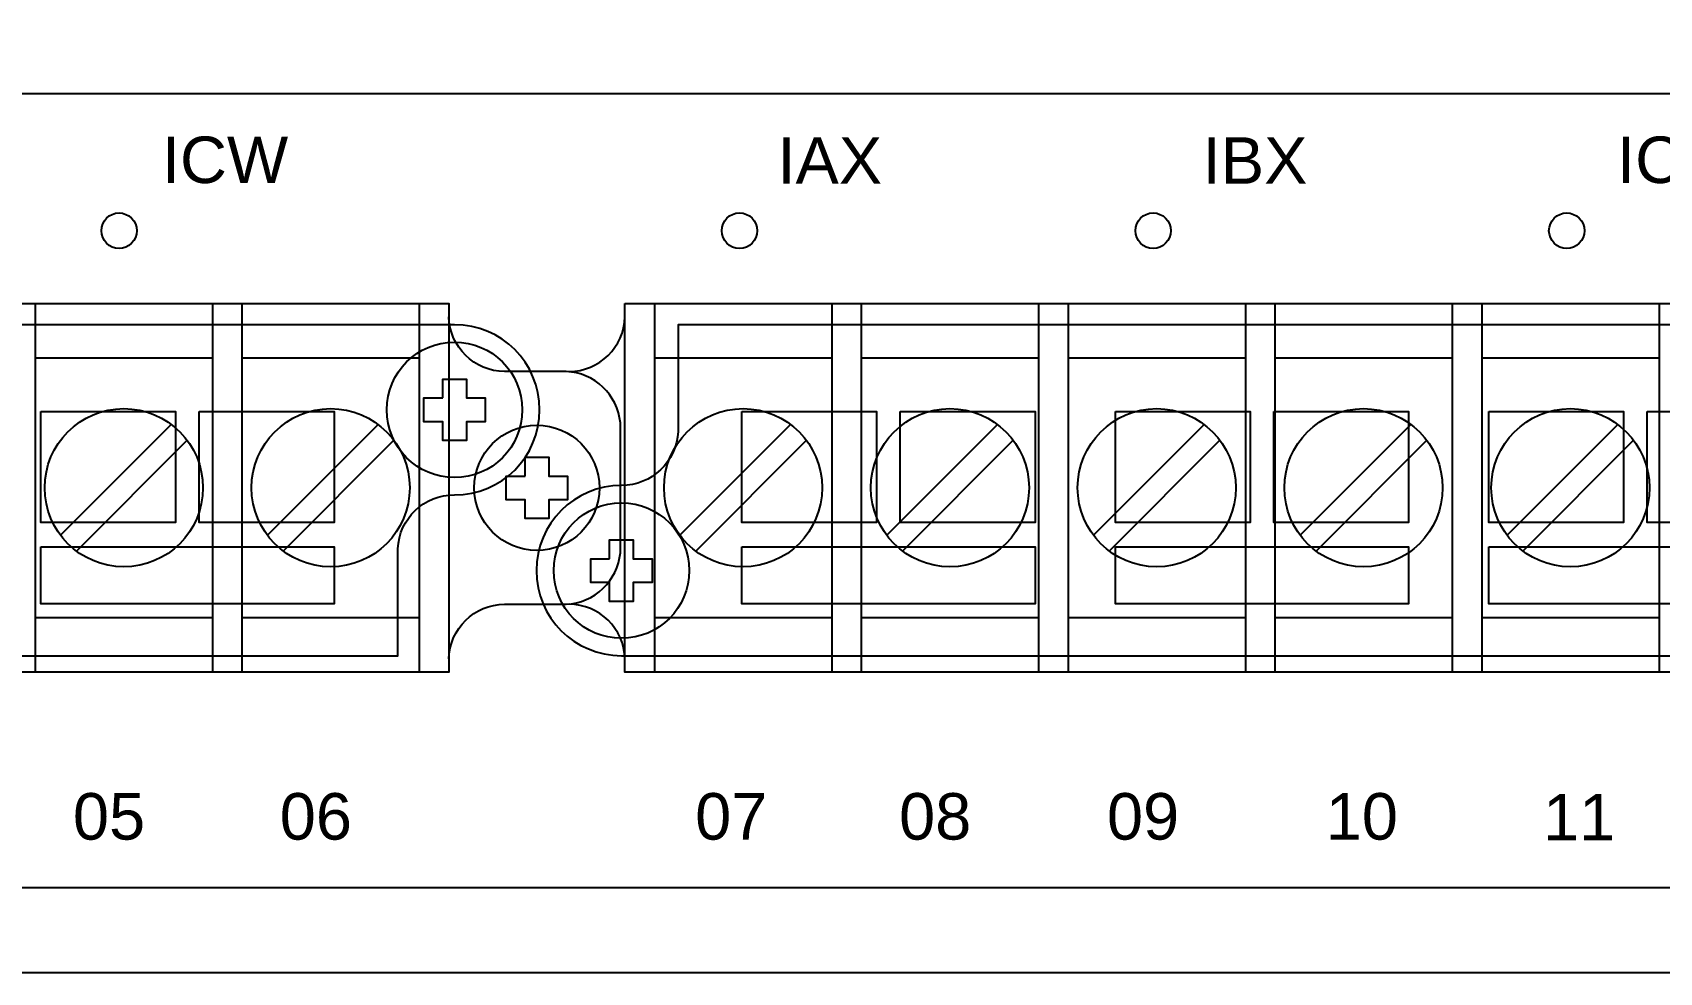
# Model space of a CAD drawing. Extents: x 1 to 47.7, y 0.3 to 34.2.
# Drawn here: x 29.492 to 32.934, y 8.595 to 10.583 of the extents above; entities that cross this region are included whole.
import ezdxf

# ---------------------------------------------------------------- set-up
doc = ezdxf.new("R2010")
doc.units = 0
doc.header["$MEASUREMENT"] = 0
for name, color, linetype in [('1_1__1__SCREW_TERMINAL', 7, 'CONTINUOUS'), ('1_2__2__CONNECTORIZED', 7, 'CONTINUOUS'), ('6_0______DWG_', 7, 'CONTINUOUS')]:
    doc.layers.add(name, color=color, linetype=linetype)
doc.styles.add('ARIAL', font='arial.ttf')

msp = doc.modelspace()

# ---------------------------------------------------------------- linework, layer by layer
at = {"layer": '1_1__1__SCREW_TERMINAL'}
for points in [[(27.6852, 10.0103), (30.3727, 10.0103), (30.3727, 9.2303), (27.6852, 9.2303)], [(30.7453, 10.0103), (33.4328, 10.0103), (33.4328, 9.2303), (30.7453, 9.2303)], [(30.5341, 9.6451), (30.5341, 9.6854), (30.5841, 9.6854), (30.5841, 9.6451), (30.6242, 9.6451), (30.6242, 9.5951), (30.5841, 9.5951), (30.5841, 9.5552), (30.5341, 9.5552), (30.5341, 9.5951), (30.494, 9.5951), (30.494, 9.6451)]]:
    msp.add_lwpolyline(points, close=True, dxfattribs=at)
for points in [[(29.4978, 10.0103), (29.4978, 9.2303)], [(29.8728, 10.0103), (29.8728, 9.2303)], [(29.9352, 10.0103), (29.9352, 9.2303)], [(30.3102, 10.0103), (30.3102, 9.2303)], [(30.8078, 10.0103), (30.8078, 9.2303)], [(31.1828, 10.0103), (31.1828, 9.2303)], [(31.2454, 10.0103), (31.2454, 9.2303)], [(31.6204, 10.0103), (31.6204, 9.2303)], [(31.6829, 10.0103), (31.6829, 9.2303)], [(32.0579, 10.0103), (32.0579, 9.2303)], [(32.1204, 10.0103), (32.1204, 9.2303)], [(32.4954, 10.0103), (32.4954, 9.2303)], [(32.558, 10.0103), (32.558, 9.2303)], [(32.933, 10.0103), (32.933, 9.2303)], [(29.4978, 9.8952), (29.8728, 9.8952)], [(29.9352, 9.8952), (30.3102, 9.8952)], [(30.8078, 9.8952), (31.1828, 9.8952)], [(31.2454, 9.8952), (31.6204, 9.8952)], [(31.6829, 9.8952), (32.0579, 9.8952)], [(32.1204, 9.8952), (32.4954, 9.8952)], [(32.558, 9.8952), (32.933, 9.8952)], [(29.7856, 9.7543), (29.5515, 9.5201)], [(30.2232, 9.7543), (29.989, 9.5201)], [(31.0958, 9.7543), (30.8616, 9.5201)], [(31.5333, 9.7543), (31.2992, 9.5201)], [(31.9707, 9.7543), (31.7365, 9.5201)], [(32.4082, 9.7543), (32.1741, 9.5201)], [(32.8458, 9.7543), (32.6116, 9.5201)], [(29.8191, 9.7208), (29.5849, 9.4867)], [(30.2566, 9.7208), (30.0224, 9.4867)], [(31.1292, 9.7208), (30.8951, 9.4867)], [(31.5668, 9.7208), (31.3326, 9.4867)], [(32.0041, 9.7208), (31.7699, 9.4867)], [(32.4416, 9.7208), (32.2075, 9.4867)], [(32.8792, 9.7208), (32.645, 9.4867)], [(29.8728, 9.3454), (29.4978, 9.3454)], [(30.3102, 9.3454), (29.9352, 9.3454)], [(31.1828, 9.3454), (30.8078, 9.3454)], [(31.6204, 9.3454), (31.2454, 9.3454)], [(32.0579, 9.3454), (31.6829, 9.3454)], [(32.4954, 9.3454), (32.1204, 9.3454)], [(32.933, 9.3454), (32.558, 9.3454)]]:
    msp.add_lwpolyline(points, dxfattribs=at)
for points in [[(30.3729, 9.2584, -0.403969), (30.4909, 9.3743), (30.6211, 9.3743, 0.374201), (30.7357, 9.4831), (30.7357, 9.7575, 0.374201), (30.6211, 9.8663), (30.4909, 9.8663, -0.403969), (30.3729, 9.9822)], [(30.6273, 9.8663, 0.403969), (30.7453, 9.9822)], [(30.7453, 9.2584, 0.403969), (30.6273, 9.3743)]]:
    msp.add_lwpolyline(points, format="xyb", dxfattribs=at)
for centre, radius in [((29.6853, 9.6205), 0.1673), ((30.1228, 9.6205), 0.1673), ((30.9954, 9.6205), 0.1673), ((31.433, 9.6205), 0.1673), ((31.8703, 9.6205), 0.1673), ((32.3078, 9.6205), 0.1673), ((32.7454, 9.6205), 0.1673), ((30.5591, 9.6203), 0.1324)]:
    msp.add_circle(centre, radius, dxfattribs=at)
at = {"layer": '1_2__2__CONNECTORIZED'}
for points in [[(27.675, 9.6253, 1), (27.675, 9.2653), (30.265, 9.2651), (30.265, 9.4914, -0.405199), (30.3849, 9.6053, 0.999995), (30.3849, 9.9654), (27.795, 9.9652), (27.795, 9.7392, -0.399232)], [(30.738, 9.6253, 1), (30.738, 9.2653), (33.328, 9.2651), (33.328, 9.4914, -0.405199), (33.4479, 9.6053, 0.999995), (33.4479, 9.9654), (30.858, 9.9652), (30.858, 9.7392, -0.399232)]]:
    msp.add_lwpolyline(points, format="xyb", close=True, dxfattribs=at)
for points in [[(30.3599, 9.8105), (30.3599, 9.8504), (30.4099, 9.8504), (30.4099, 9.8105), (30.45, 9.8105), (30.45, 9.7602), (30.4099, 9.7602), (30.4099, 9.7202), (30.3599, 9.7202), (30.3599, 9.7602), (30.3198, 9.7602), (30.3198, 9.8105), (30.3599, 9.8105)], [(29.5099, 9.7818), (29.7949, 9.7818), (29.7949, 9.5468), (29.5099, 9.5468)], [(29.8449, 9.7818), (30.1299, 9.7818), (30.1299, 9.5468), (29.8449, 9.5468)], [(30.9929, 9.7818), (31.2779, 9.7818), (31.2779, 9.5468), (30.9929, 9.5468)], [(31.3279, 9.7818), (31.6129, 9.7818), (31.6129, 9.5468), (31.3279, 9.5468)], [(31.7829, 9.7818), (32.0679, 9.7818), (32.0679, 9.5468), (31.7829, 9.5468)], [(32.1179, 9.7818), (32.4029, 9.7818), (32.4029, 9.5468), (32.1179, 9.5468)], [(32.5729, 9.7818), (32.8579, 9.7818), (32.8579, 9.5468), (32.5729, 9.5468)], [(32.9079, 9.7818), (33.1929, 9.7818), (33.1929, 9.5468), (32.9079, 9.5468)], [(30.713, 9.4705), (30.713, 9.5104), (30.763, 9.5104), (30.763, 9.4705), (30.8031, 9.4705), (30.8031, 9.4201), (30.763, 9.4201), (30.763, 9.3802), (30.713, 9.3802), (30.713, 9.4201), (30.6729, 9.4201), (30.6729, 9.4705), (30.713, 9.4705)], [(29.5099, 9.4952), (30.1299, 9.4952), (30.1299, 9.3752), (29.5099, 9.3752)], [(30.9929, 9.4952), (31.6129, 9.4952), (31.6129, 9.3752), (30.9929, 9.3752)], [(31.7829, 9.4952), (32.4029, 9.4952), (32.4029, 9.3752), (31.7829, 9.3752)], [(32.5729, 9.4952), (33.1929, 9.4952), (33.1929, 9.3752), (32.5729, 9.3752)]]:
    msp.add_lwpolyline(points, close=True, dxfattribs=at)
for centre in [(30.3849, 9.7853), (30.738, 9.4453)]:
    msp.add_circle(centre, 0.1433, dxfattribs=at)
at = {"layer": '6_0______DWG_'}
msp.add_lwpolyline([(44.25, 8.6847), (44.25, 14.8147, 0.414214), (44.16, 14.9047), (27.09, 14.9047, 0.414214), (27, 14.8147), (27, 8.6847, 0.381966), (27.08, 8.5953), (44.17, 8.5953, 0.381966)], format="xyb", close=True, dxfattribs=at)
msp.add_lwpolyline([(40.0055, 9.2275), (40.0055, 8.8244, -0.414214), (39.9555, 8.7745), (27.2942, 8.7745, -0.414214), (27.2442, 8.8244), (27.2442, 10.4045, -0.414214), (27.2942, 10.4545), (39.9555, 10.4545, -0.414214), (40.0055, 10.4045), (40.0055, 9.4326)], format="xyb", dxfattribs=at)
for centre in [(29.6752, 10.1642), (30.9877, 10.1642), (31.8627, 10.1642), (32.7377, 10.1642)]:
    msp.add_circle(centre, 0.0375, dxfattribs=at)

# ---------------------------------------------------------------- texts
at = {"layer": '6_0______DWG_', "style": 'ARIAL'}
for s, p in [('ICW', (29.766, 10.265)), ('IAX', (31.0681, 10.2634)), ('IBX', (31.9678, 10.2634)), ('ICX', (32.8443, 10.265)), ('05', (29.5776, 8.8763)), ('06', (30.0151, 8.8763)), ('07', (30.8939, 8.8763)), ('08', (31.3253, 8.8763)), ('09', (31.7651, 8.8763)), ('10', (32.2279, 8.8763)), ('11', (32.6877, 8.8747))]:
    msp.add_text(s, height=0.09833, dxfattribs=at).set_placement(p)

doc.saveas('drawing.dxf')
